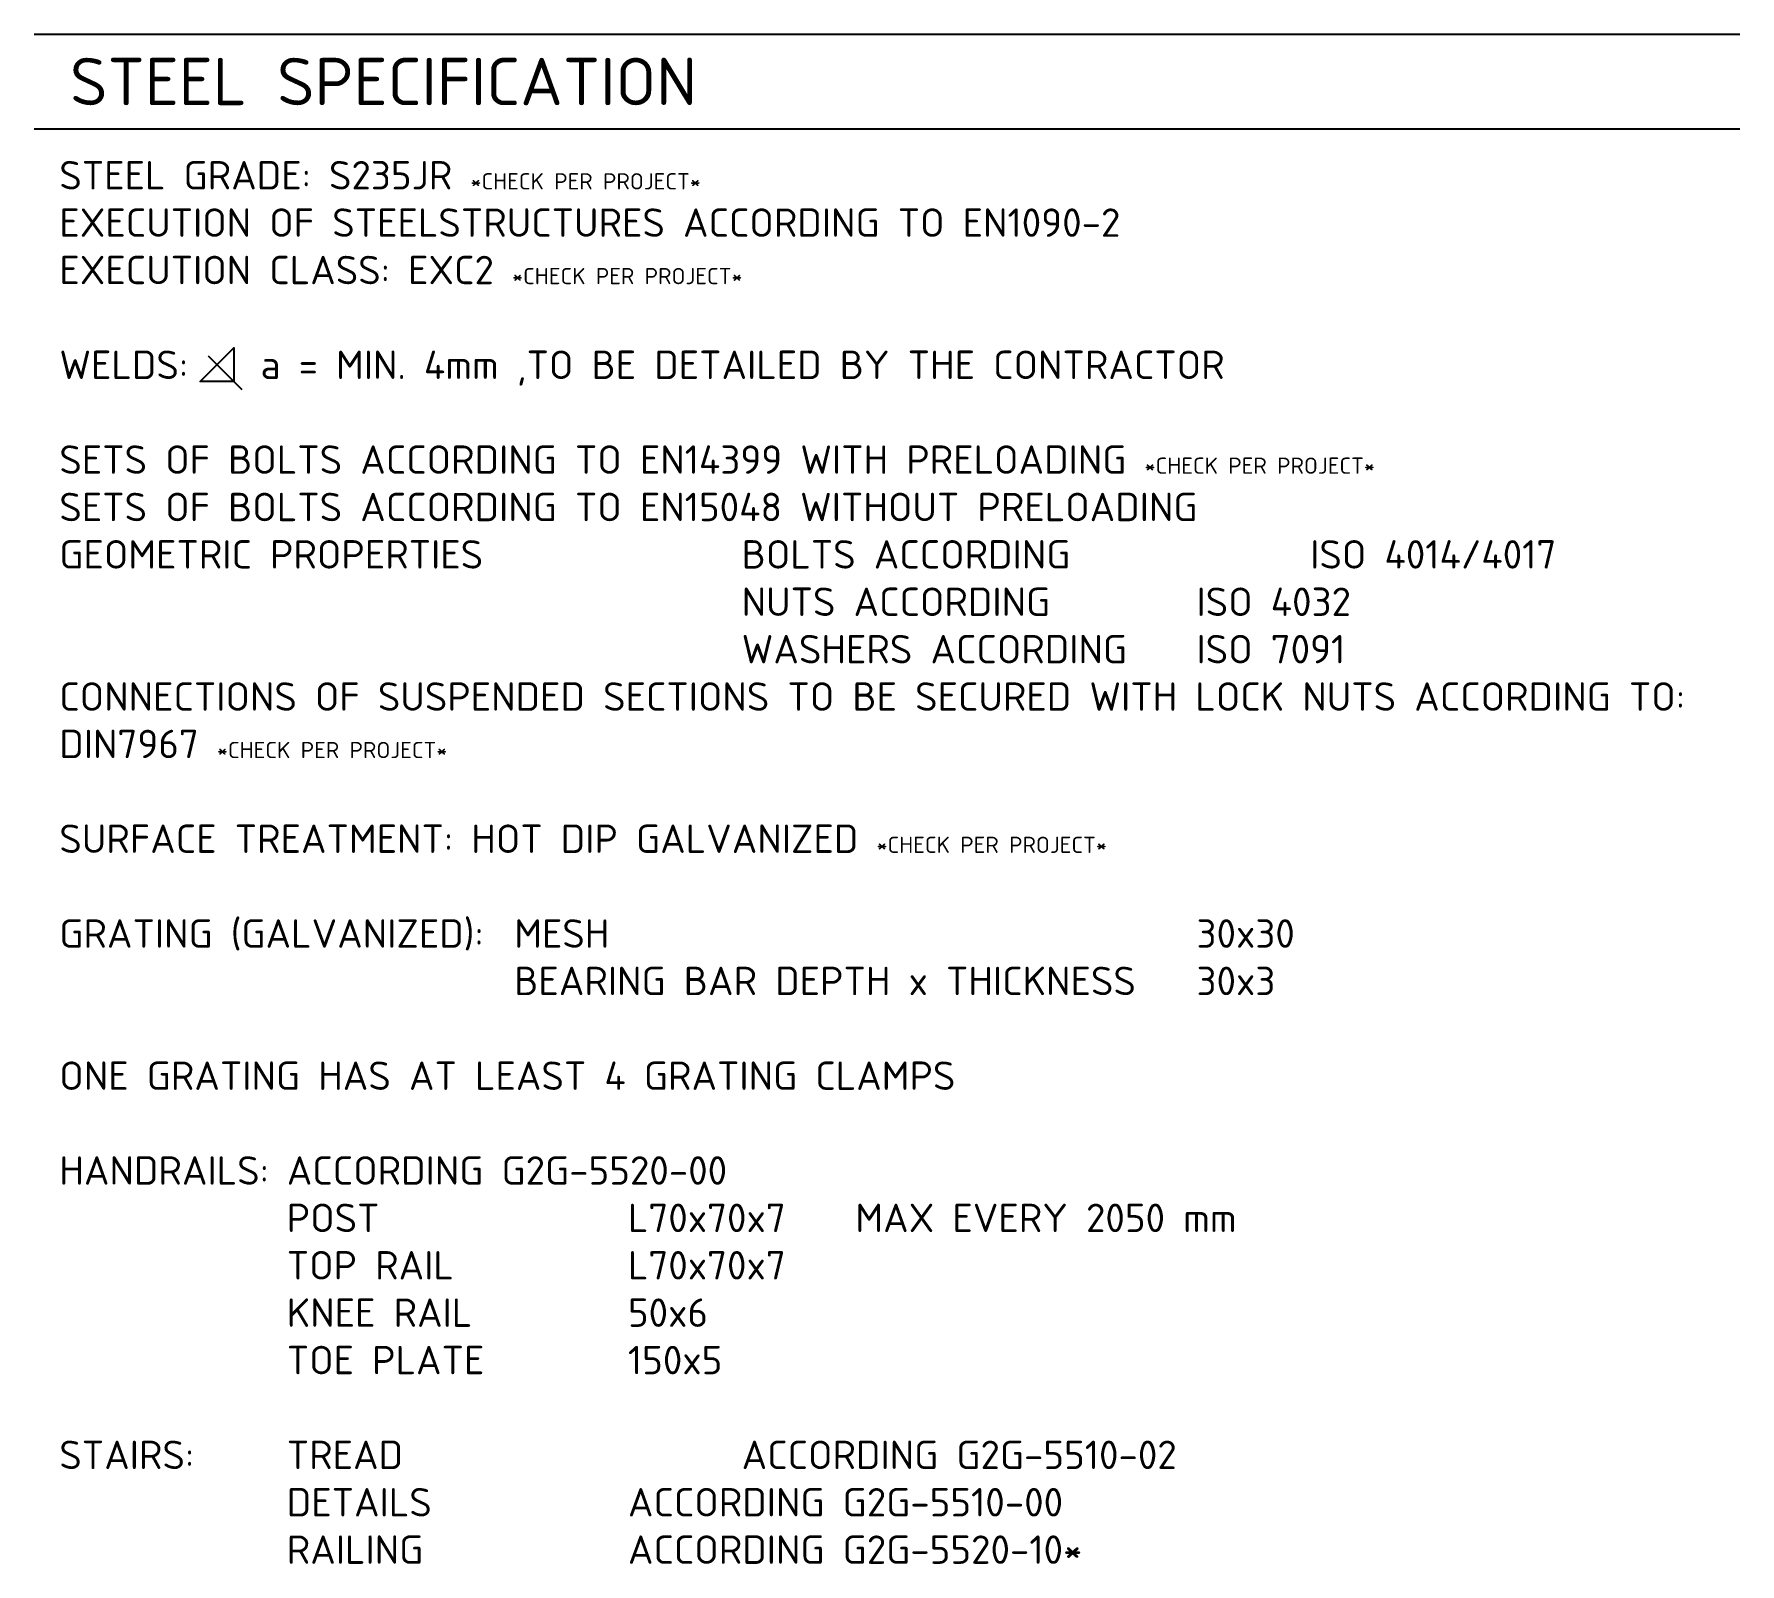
# Model space of a CAD drawing. Header units: millimetres. Extents: x 0 to 180, y -161 to 0.
import ezdxf

# ---------------------------------------------------------------- set-up
doc = ezdxf.new("R2010")
doc.units = ezdxf.units.MM
doc.layers.add('AC-0300-TEKST-35', color=2, linetype='Continuous')
doc.styles.get("Standard").update_dxf_attribs({"font": 'isocpeur.ttf'})

# ---------------------------------------------------------------- blocks, each defined once
blk = doc.blocks.new('Titel-E')
at = {"transparency": 33554687}
for p, q in [((0, 0), (180, 0)), ((0, -10), (180, -10))]:
    blk.add_line(p, q, dxfattribs=at)
at = {"color": 6, "transparency": 33554687}
blk.add_attdef('HEADING', (3.79, -7.5), '', height=5, dxfattribs=at)

msp = doc.modelspace()

# ---------------------------------------------------------------- linework, layer by layer
at = {"layer": 'AC-0300-TEKST-35', "transparency": 33554687}
msp.add_line((21.97, -37.53), (18.41, -33.98), dxfattribs=at)
msp.add_lwpolyline([(21.08, -36.65), (17.53, -36.65), (21.08, -33.1)], close=True, dxfattribs=at)

# ---------------------------------------------------------------- block references
at = {"transparency": 33554687}
ref = msp.add_blockref('Titel-E', (0, 0), dxfattribs=at)
ref.add_attrib('HEADING', 'STEEL SPECIFICATION', (3.79, -7.5), dxfattribs={"color": 6, "height": 5})

# ---------------------------------------------------------------- texts
at = {"layer": 'AC-0300-TEKST-35', "transparency": 33554687, "insert": (2.66, -13.39), "char_height": 3, "width": 173.1021, "attachment_point": 1}
msp.add_mtext('STEEL GRADE: S235JR {\\H0.57143x;\\C9;*CHECK PER PROJECT*}\\PEXECUTION OF STEELSTRUCTURES ACCORDING TO EN1090-2\\PEXECUTION CLASS: EXC2 {\\H0.57143x;\\C9;*CHECK PER PROJECT*} \\P\\PWELDS:    a = MIN. 4mm ,TO BE DETAILED BY THE CONTRACTOR\\P\\P{\\C253;SETS OF BOLTS ACCORDING TO EN14399 WITH PRELOADING} {\\H0.57143x;\\C9;*CHECK PER PROJECT*\\H1.75x;\\C253;\\P}SETS OF BOLTS ACCORDING TO EN15048 WITHOUT PRELOADING\\PGEOMETRIC PROPERTIES ^I^I^IBOLTS ACCORDING ^I^IISO 4014/4017\\P^I^I^I^I^I^INUTS ACCORDING ^I^IISO 4032\\P^I^I^I^I^I^IWASHERS ACCORDING ^IISO 7091\\P{\\C9;CONNECTIONS OF SUSPENDED SECTIONS TO BE SECURED WITH LOCK NUTS ACCORDING TO: DIN7967} {\\H0.57143x;\\C9;*CHECK PER PROJECT*}\\P\\PSURFACE TREATMENT: HOT DIP GALVANIZED {\\H0.57143x;\\C9;*CHECK PER PROJECT*}\\P\\PGRATING (GALVANIZED):^IMESH^I^I^I^I^I^I30x30\\P^I^I^I^IBEARING BAR DEPTH x THICKNESS^I30x3\\P\\PONE GRATING HAS AT LEAST 4 GRATING CLAMPS\\P\\PHANDRAILS:^IACCORDING G2G-5520-00\\P^I^IPOST^I^I^IL70x70x7^IMAX EVERY 2050 mm^I\\P^I^ITOP RAIL^I^IL70x70x7\\P^I^IKNEE RAIL^I^I50x6\\P^I^ITOE PLATE^I^I150x5\\P\\PSTAIRS: ^ITREAD^I^I^IACCORDING G2G-5510-02\\P^I^IDETAILS ^I^IACCORDING G2G-5510-00\\P^I^IRAILING^I^IACCORDING G2G-5520-10*', dxfattribs=at)

doc.saveas('drawing.dxf')
